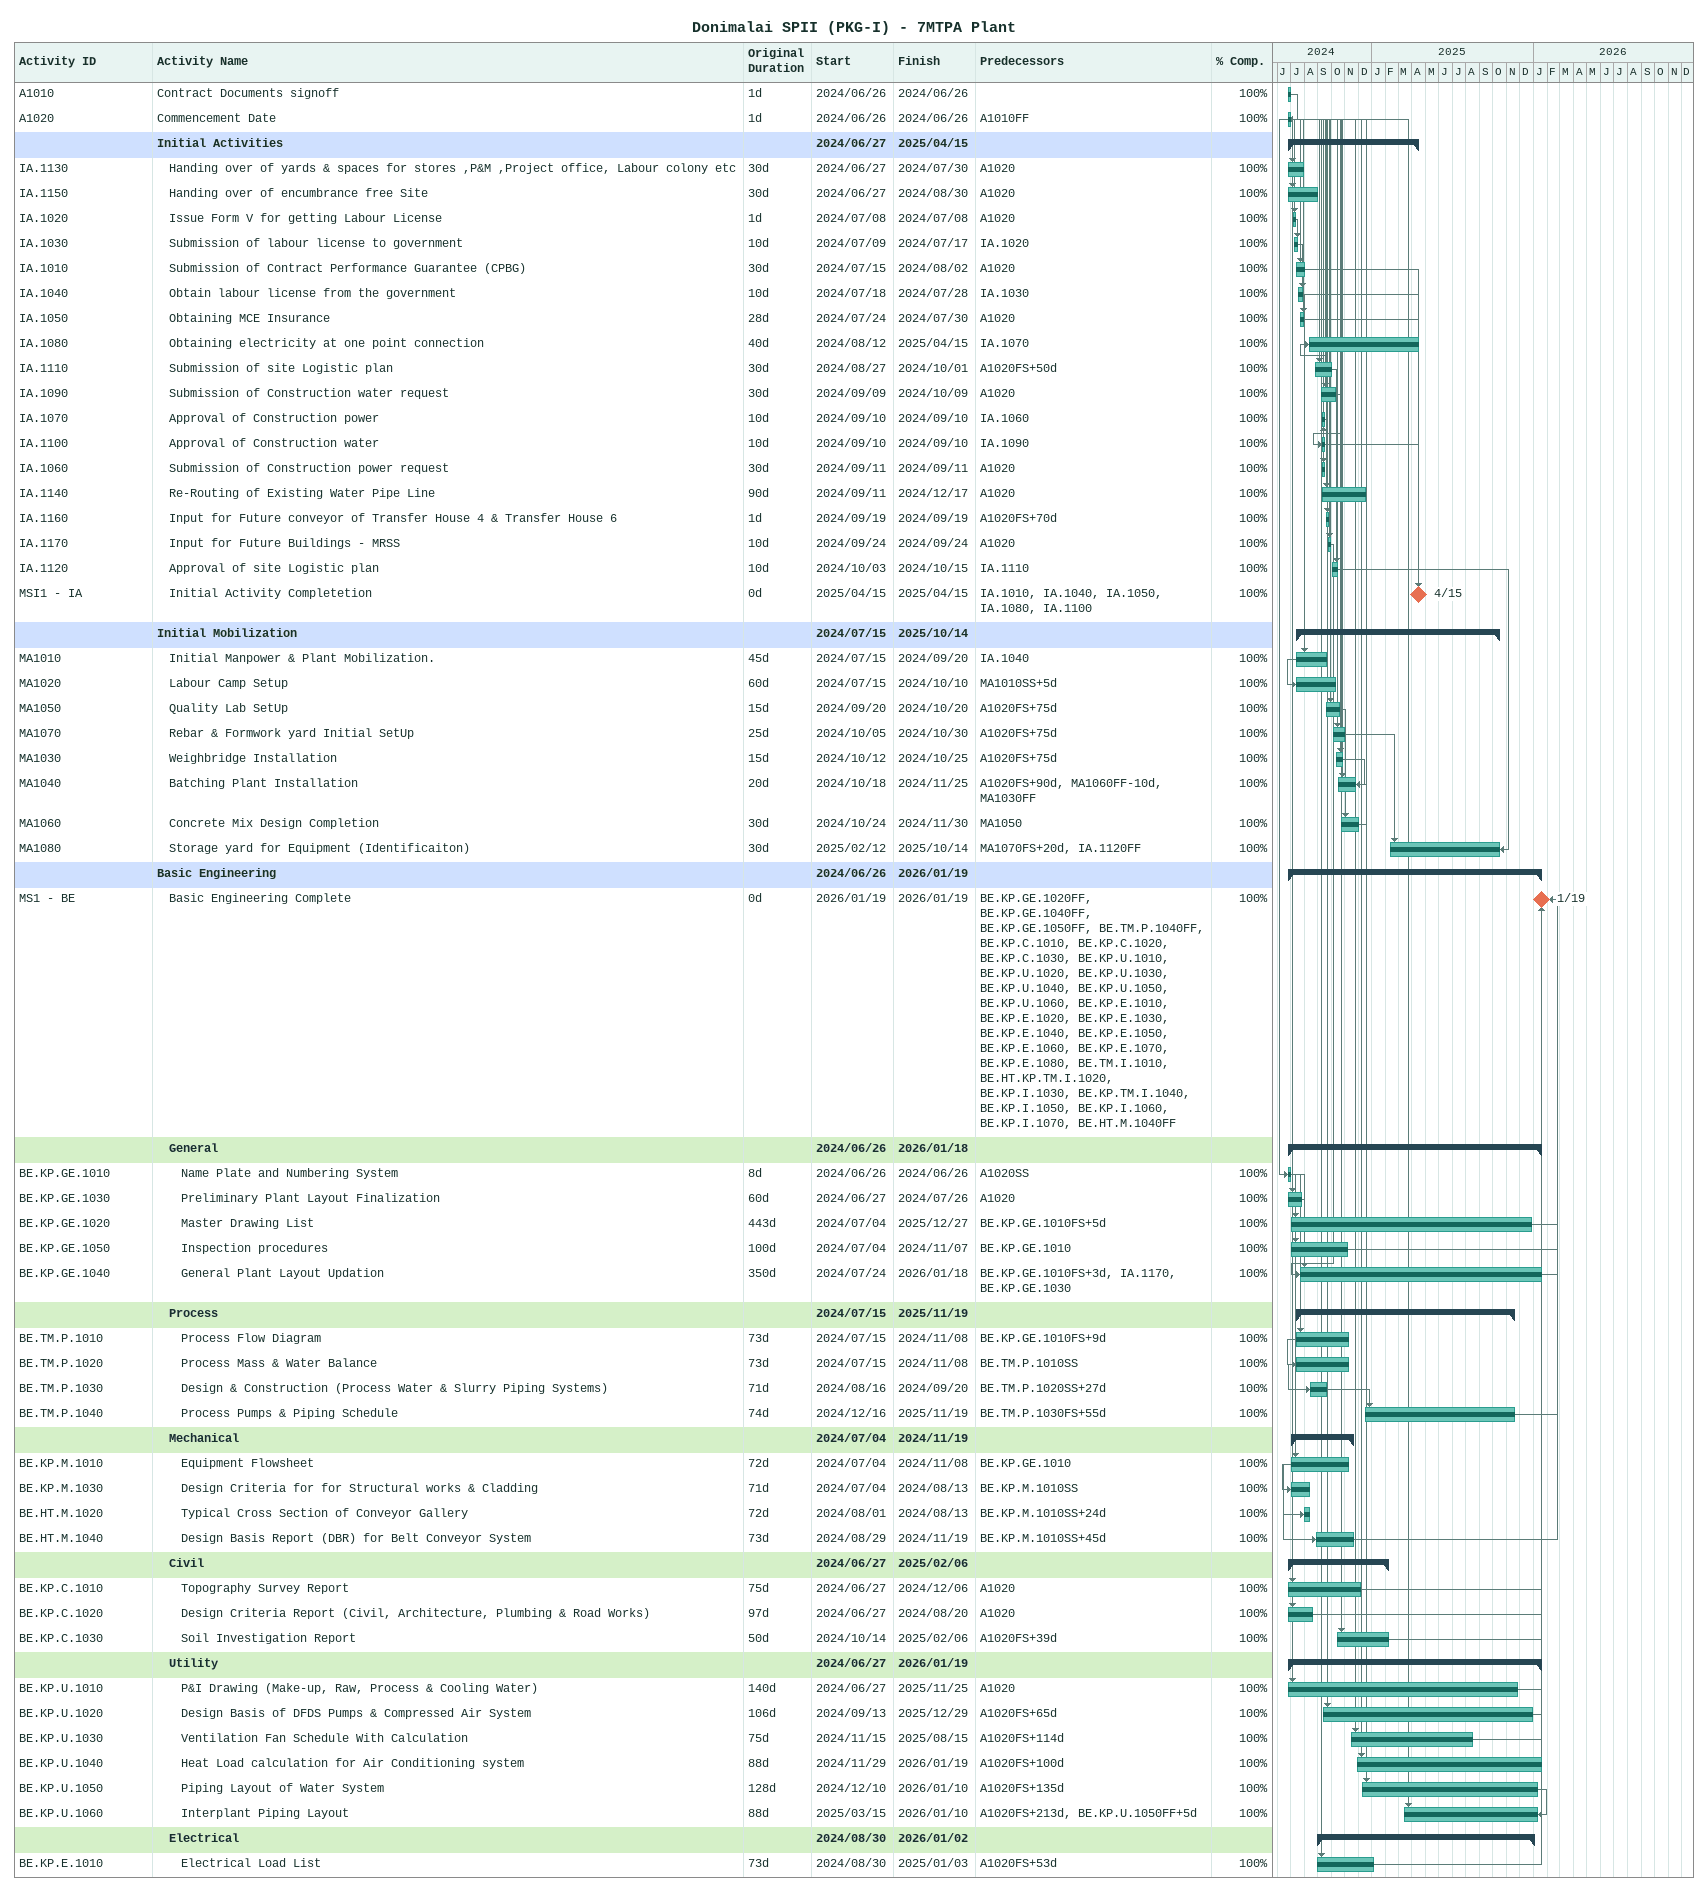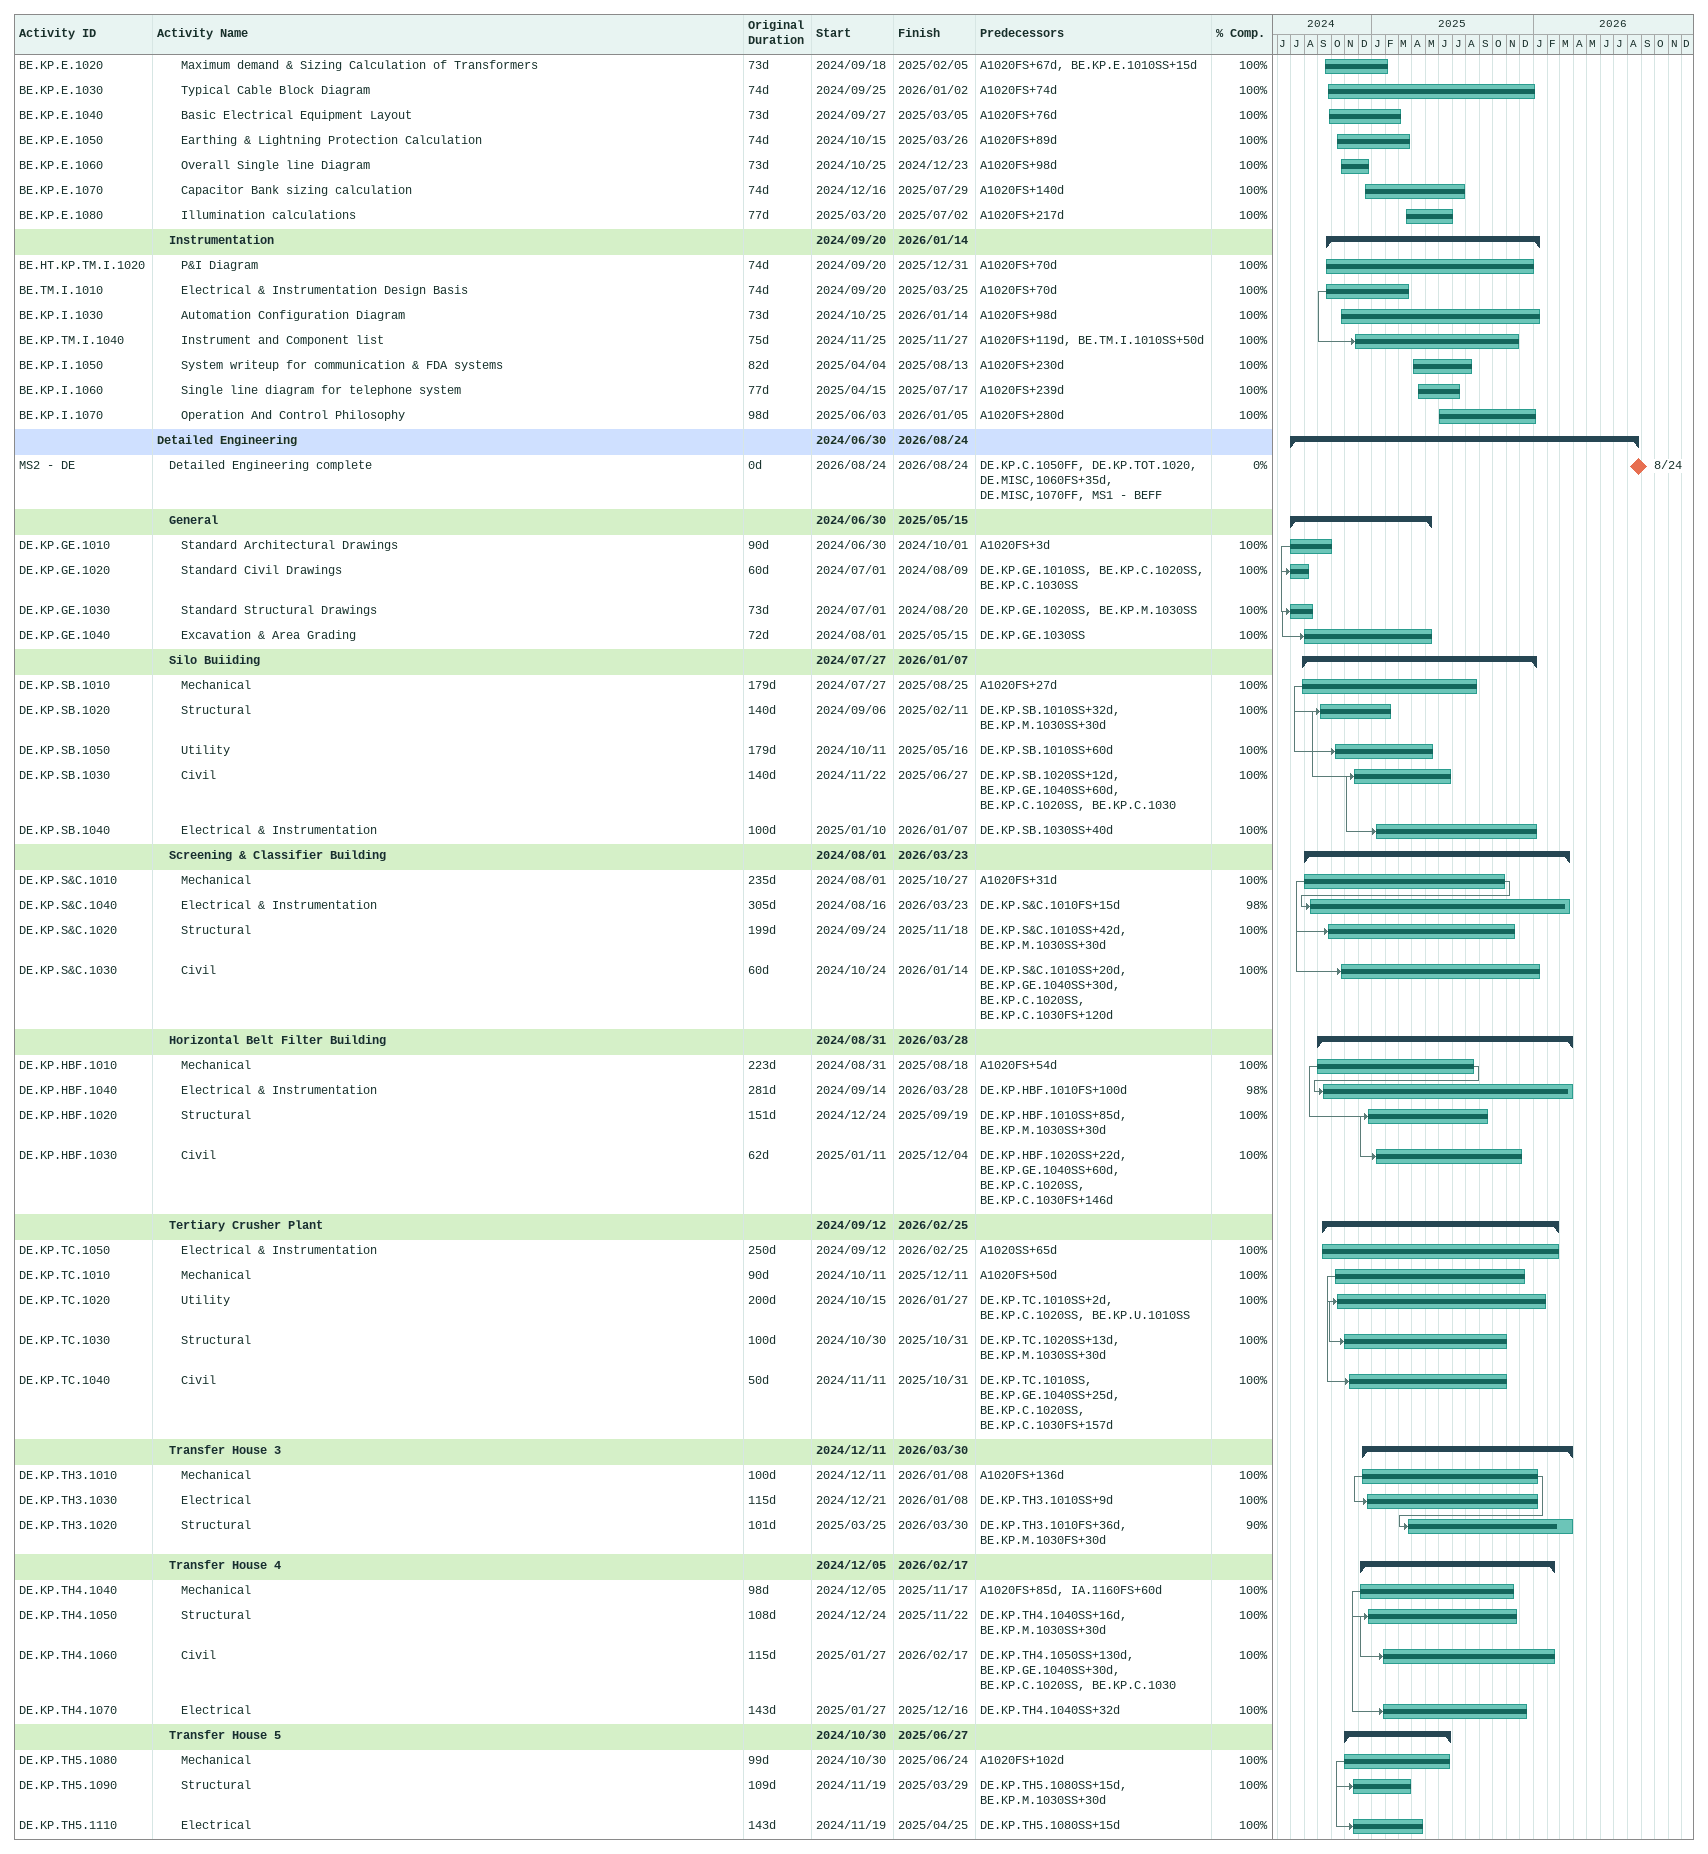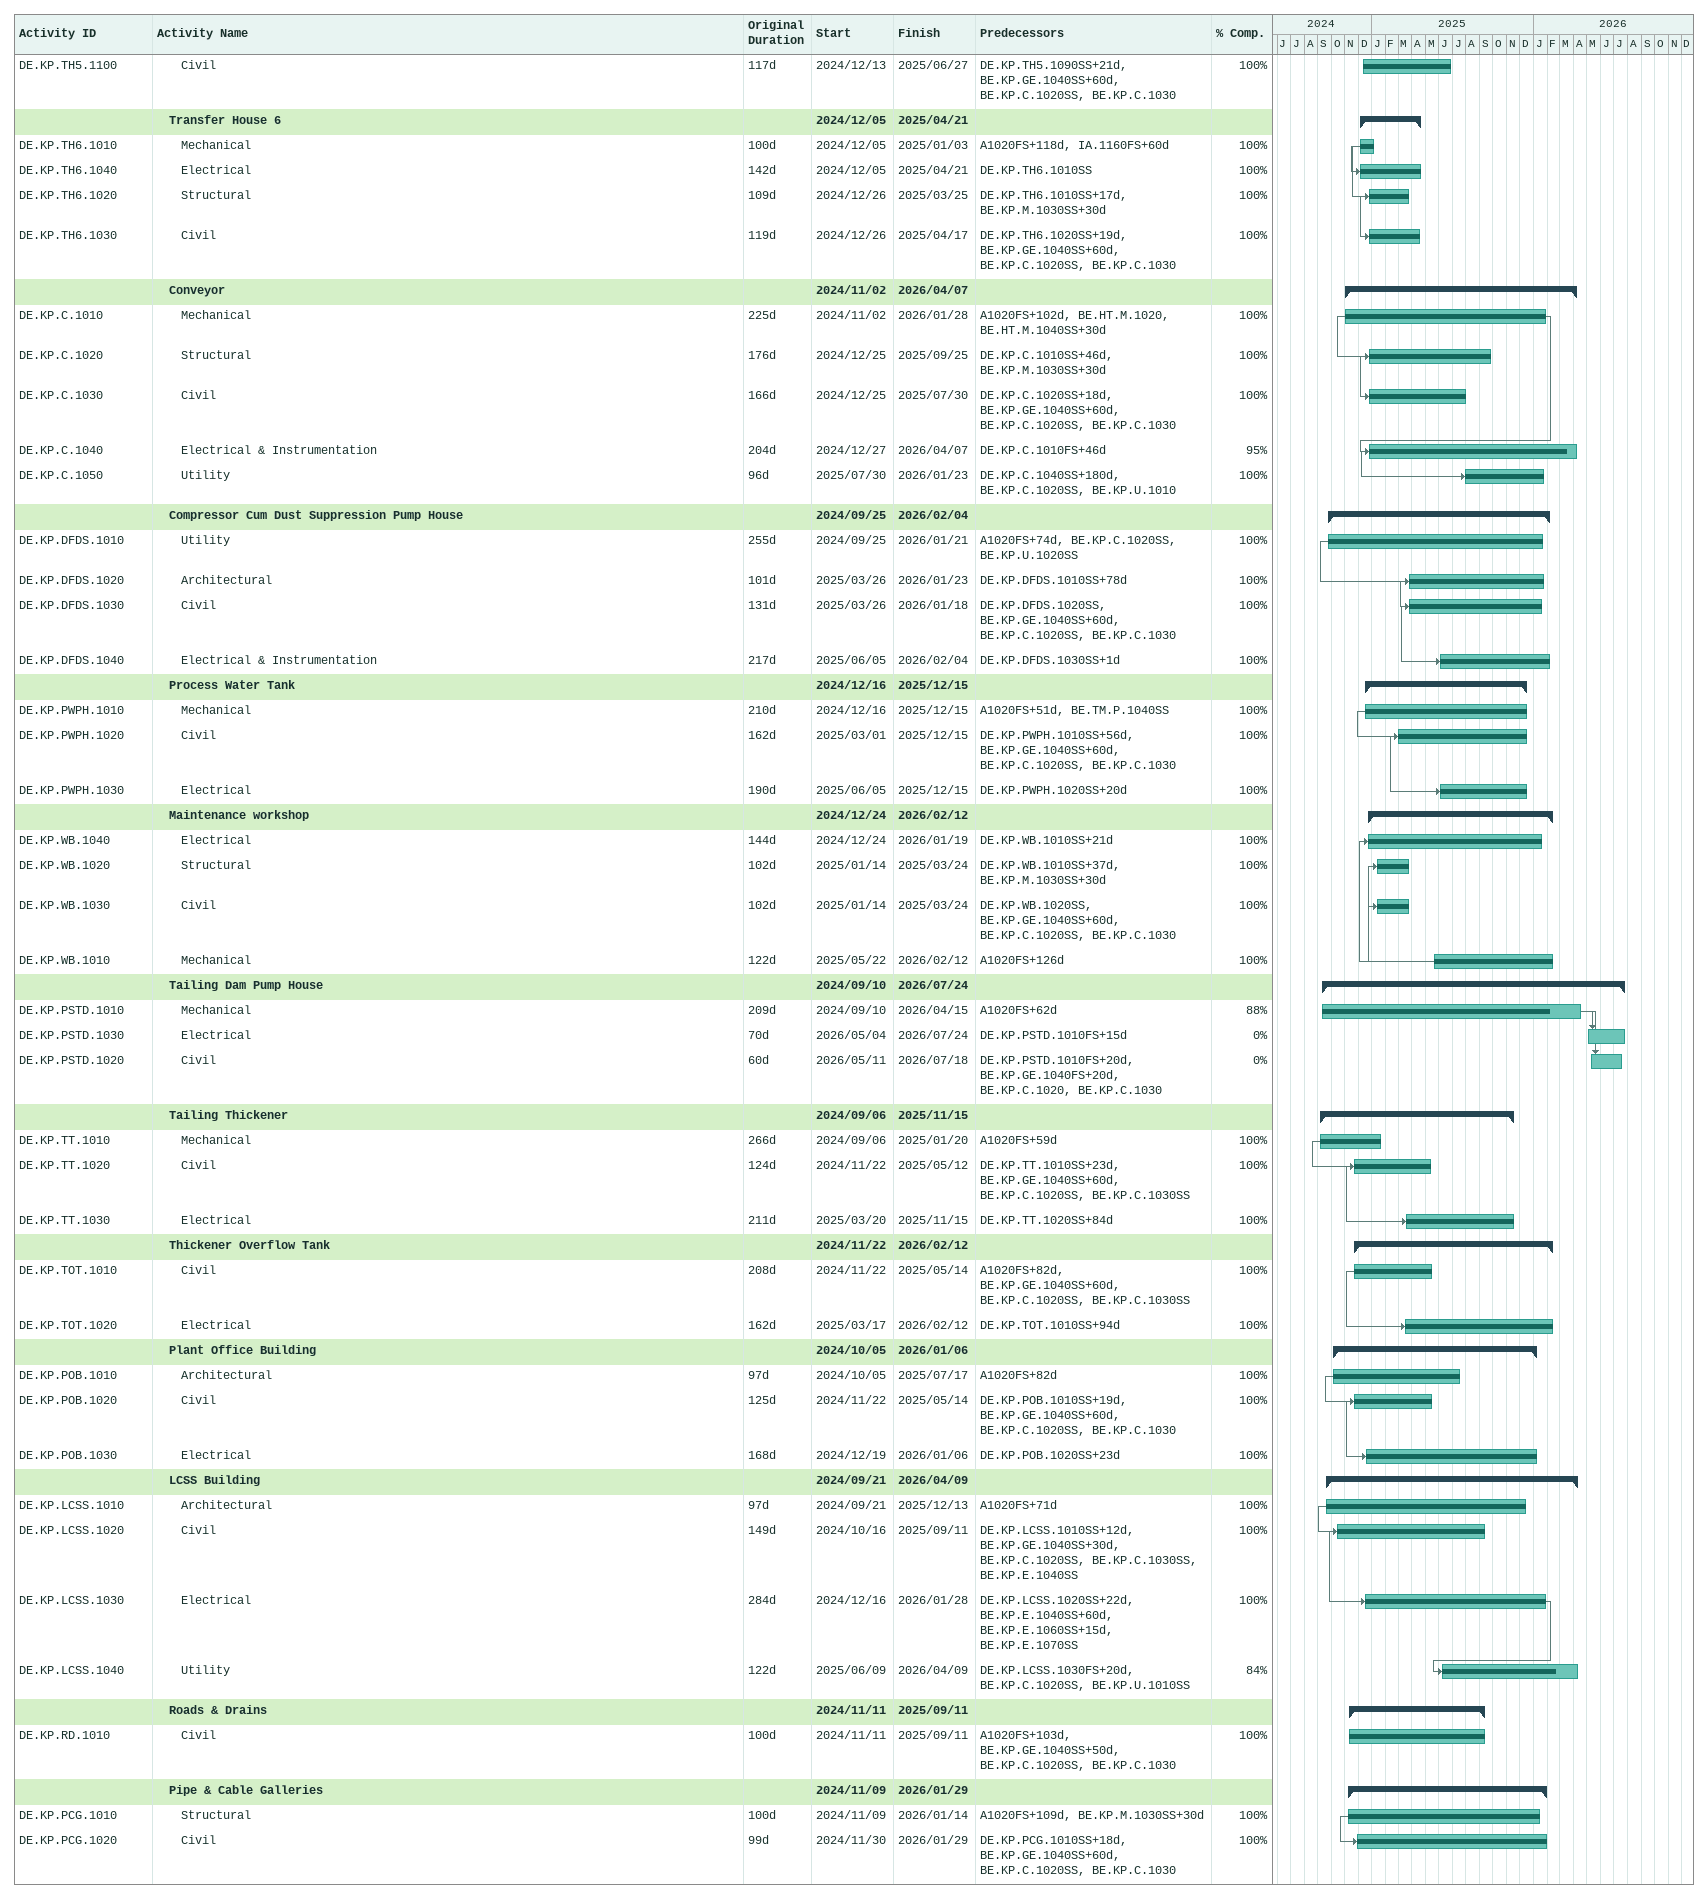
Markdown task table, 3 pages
Donimalai SPII (PKG-I) - 7MTPA Plant

| ID | Level | Task | Original duration | Start | Finish | Predecessors | % complete |
|---|---|---|---|---|---|---|---|
| A1010 | 1 | Contract Documents signoff | 1d | 2024-06-26 | 2024-06-26 |  | 100 |
| A1020 | 1 | Commencement Date | 1d | 2024-06-26 | 2024-06-26 | A1010FF | 100 |
|  | 1 | **Initial Activities** |  | 2024-06-27 | 2025-04-15 |  |  |
| IA.1130 | 2 | Handing over of yards & spaces for stores ,P&M ,Project office, Labour colony etc | 30d | 2024-06-27 | 2024-07-30 | A1020 | 100 |
| IA.1150 | 2 | Handing over of encumbrance free Site | 30d | 2024-06-27 | 2024-08-30 | A1020 | 100 |
| IA.1020 | 2 | Issue Form V for getting Labour License | 1d | 2024-07-08 | 2024-07-08 | A1020 | 100 |
| IA.1030 | 2 | Submission of labour license to government | 10d | 2024-07-09 | 2024-07-17 | IA.1020 | 100 |
| IA.1010 | 2 | Submission of Contract Performance Guarantee (CPBG) | 30d | 2024-07-15 | 2024-08-02 | A1020 | 100 |
| IA.1040 | 2 | Obtain labour license from the government | 10d | 2024-07-18 | 2024-07-28 | IA.1030 | 100 |
| IA.1050 | 2 | Obtaining MCE Insurance | 28d | 2024-07-24 | 2024-07-30 | A1020 | 100 |
| IA.1080 | 2 | Obtaining electricity at one point connection | 40d | 2024-08-12 | 2025-04-15 | IA.1070 | 100 |
| IA.1110 | 2 | Submission of site Logistic plan | 30d | 2024-08-27 | 2024-10-01 | A1020FS+50d | 100 |
| IA.1090 | 2 | Submission of Construction water request | 30d | 2024-09-09 | 2024-10-09 | A1020 | 100 |
| IA.1070 | 2 | Approval of Construction power | 10d | 2024-09-10 | 2024-09-10 | IA.1060 | 100 |
| IA.1100 | 2 | Approval of Construction water | 10d | 2024-09-10 | 2024-09-10 | IA.1090 | 100 |
| IA.1060 | 2 | Submission of Construction power request | 30d | 2024-09-11 | 2024-09-11 | A1020 | 100 |
| IA.1140 | 2 | Re-Routing of Existing Water Pipe Line | 90d | 2024-09-11 | 2024-12-17 | A1020 | 100 |
| IA.1160 | 2 | Input for Future conveyor of Transfer House 4 & Transfer House 6 | 1d | 2024-09-19 | 2024-09-19 | A1020FS+70d | 100 |
| IA.1170 | 2 | Input for Future Buildings - MRSS | 10d | 2024-09-24 | 2024-09-24 | A1020 | 100 |
| IA.1120 | 2 | Approval of site Logistic plan | 10d | 2024-10-03 | 2024-10-15 | IA.1110 | 100 |
| MSI1 - IA | 2 | Initial Activity Completetion | 0d | 2025-04-15 | 2025-04-15 | IA.1010, IA.1040, IA.1050, IA.1080, IA.1100 | 100 |
|  | 1 | **Initial Mobilization** |  | 2024-07-15 | 2025-10-14 |  |  |
| MA1010 | 2 | Initial Manpower & Plant Mobilization. | 45d | 2024-07-15 | 2024-09-20 | IA.1040 | 100 |
| MA1020 | 2 | Labour Camp Setup | 60d | 2024-07-15 | 2024-10-10 | MA1010SS+5d | 100 |
| MA1050 | 2 | Quality Lab SetUp | 15d | 2024-09-20 | 2024-10-20 | A1020FS+75d | 100 |
| MA1070 | 2 | Rebar & Formwork yard Initial SetUp | 25d | 2024-10-05 | 2024-10-30 | A1020FS+75d | 100 |
| MA1030 | 2 | Weighbridge Installation | 15d | 2024-10-12 | 2024-10-25 | A1020FS+75d | 100 |
| MA1040 | 2 | Batching Plant Installation | 20d | 2024-10-18 | 2024-11-25 | A1020FS+90d, MA1060FF-10d, MA1030FF | 100 |
| MA1060 | 2 | Concrete Mix Design Completion | 30d | 2024-10-24 | 2024-11-30 | MA1050 | 100 |
| MA1080 | 2 | Storage yard for Equipment (Identificaiton) | 30d | 2025-02-12 | 2025-10-14 | MA1070FS+20d, IA.1120FF | 100 |
|  | 1 | **Basic Engineering** |  | 2024-06-26 | 2026-01-19 |  |  |
| MS1 - BE | 2 | Basic Engineering Complete | 0d | 2026-01-19 | 2026-01-19 | BE.KP.GE.1020FF, BE.KP.GE.1040FF, BE.KP.GE.1050FF, BE.TM.P.1040FF, BE.KP.C.1010, BE.KP.C.1020, BE.KP.C.1030, BE.KP.U.1010, BE.KP.U.1020, BE.KP.U.1030, BE.KP.U.1040, BE.KP.U.1050, BE.KP.U.1060, BE.KP.E.1010, BE.KP.E.1020, BE.KP.E.1030, BE.KP.E.1040, BE.KP.E.1050, BE.KP.E.1060, BE.KP.E.1070, BE.KP.E.1080, BE.TM.I.1010, BE.HT.KP.TM.I.1020, BE.KP.I.1030, BE.KP.TM.I.1040, BE.KP.I.1050, BE.KP.I.1060, BE.KP.I.1070, BE.HT.M.1040FF | 100 |
|  | 2 | **General** |  | 2024-06-26 | 2026-01-18 |  |  |
| BE.KP.GE.1010 | 3 | Name Plate and Numbering System | 8d | 2024-06-26 | 2024-06-26 | A1020SS | 100 |
| BE.KP.GE.1030 | 3 | Preliminary Plant Layout Finalization | 60d | 2024-06-27 | 2024-07-26 | A1020 | 100 |
| BE.KP.GE.1020 | 3 | Master Drawing List | 443d | 2024-07-04 | 2025-12-27 | BE.KP.GE.1010FS+5d | 100 |
| BE.KP.GE.1050 | 3 | Inspection procedures | 100d | 2024-07-04 | 2024-11-07 | BE.KP.GE.1010 | 100 |
| BE.KP.GE.1040 | 3 | General Plant Layout Updation | 350d | 2024-07-24 | 2026-01-18 | BE.KP.GE.1010FS+3d, IA.1170, BE.KP.GE.1030 | 100 |
|  | 2 | **Process** |  | 2024-07-15 | 2025-11-19 |  |  |
| BE.TM.P.1010 | 3 | Process Flow Diagram | 73d | 2024-07-15 | 2024-11-08 | BE.KP.GE.1010FS+9d | 100 |
| BE.TM.P.1020 | 3 | Process Mass & Water Balance | 73d | 2024-07-15 | 2024-11-08 | BE.TM.P.1010SS | 100 |
| BE.TM.P.1030 | 3 | Design & Construction (Process Water & Slurry Piping Systems) | 71d | 2024-08-16 | 2024-09-20 | BE.TM.P.1020SS+27d | 100 |
| BE.TM.P.1040 | 3 | Process Pumps & Piping Schedule | 74d | 2024-12-16 | 2025-11-19 | BE.TM.P.1030FS+55d | 100 |
|  | 2 | **Mechanical** |  | 2024-07-04 | 2024-11-19 |  |  |
| BE.KP.M.1010 | 3 | Equipment Flowsheet | 72d | 2024-07-04 | 2024-11-08 | BE.KP.GE.1010 | 100 |
| BE.KP.M.1030 | 3 | Design Criteria for for Structural works & Cladding | 71d | 2024-07-04 | 2024-08-13 | BE.KP.M.1010SS | 100 |
| BE.HT.M.1020 | 3 | Typical Cross Section of Conveyor Gallery | 72d | 2024-08-01 | 2024-08-13 | BE.KP.M.1010SS+24d | 100 |
| BE.HT.M.1040 | 3 | Design Basis Report (DBR) for Belt Conveyor System | 73d | 2024-08-29 | 2024-11-19 | BE.KP.M.1010SS+45d | 100 |
|  | 2 | **Civil** |  | 2024-06-27 | 2025-02-06 |  |  |
| BE.KP.C.1010 | 3 | Topography Survey Report | 75d | 2024-06-27 | 2024-12-06 | A1020 | 100 |
| BE.KP.C.1020 | 3 | Design Criteria Report (Civil, Architecture, Plumbing & Road Works) | 97d | 2024-06-27 | 2024-08-20 | A1020 | 100 |
| BE.KP.C.1030 | 3 | Soil Investigation Report | 50d | 2024-10-14 | 2025-02-06 | A1020FS+39d | 100 |
|  | 2 | **Utility** |  | 2024-06-27 | 2026-01-19 |  |  |
| BE.KP.U.1010 | 3 | P&I Drawing (Make-up, Raw, Process & Cooling Water) | 140d | 2024-06-27 | 2025-11-25 | A1020 | 100 |
| BE.KP.U.1020 | 3 | Design Basis of DFDS Pumps & Compressed Air System | 106d | 2024-09-13 | 2025-12-29 | A1020FS+65d | 100 |
| BE.KP.U.1030 | 3 | Ventilation Fan Schedule With Calculation | 75d | 2024-11-15 | 2025-08-15 | A1020FS+114d | 100 |
| BE.KP.U.1040 | 3 | Heat Load calculation for Air Conditioning system | 88d | 2024-11-29 | 2026-01-19 | A1020FS+100d | 100 |
| BE.KP.U.1050 | 3 | Piping Layout of Water System | 128d | 2024-12-10 | 2026-01-10 | A1020FS+135d | 100 |
| BE.KP.U.1060 | 3 | Interplant Piping Layout | 88d | 2025-03-15 | 2026-01-10 | A1020FS+213d, BE.KP.U.1050FF+5d | 100 |
|  | 2 | **Electrical** |  | 2024-08-30 | 2026-01-02 |  |  |
| BE.KP.E.1010 | 3 | Electrical Load List | 73d | 2024-08-30 | 2025-01-03 | A1020FS+53d | 100 |
| BE.KP.E.1020 | 3 | Maximum demand & Sizing Calculation of Transformers | 73d | 2024-09-18 | 2025-02-05 | A1020FS+67d, BE.KP.E.1010SS+15d | 100 |
| BE.KP.E.1030 | 3 | Typical Cable Block Diagram | 74d | 2024-09-25 | 2026-01-02 | A1020FS+74d | 100 |
| BE.KP.E.1040 | 3 | Basic Electrical Equipment Layout | 73d | 2024-09-27 | 2025-03-05 | A1020FS+76d | 100 |
| BE.KP.E.1050 | 3 | Earthing & Lightning Protection Calculation | 74d | 2024-10-15 | 2025-03-26 | A1020FS+89d | 100 |
| BE.KP.E.1060 | 3 | Overall Single line Diagram | 73d | 2024-10-25 | 2024-12-23 | A1020FS+98d | 100 |
| BE.KP.E.1070 | 3 | Capacitor Bank sizing calculation | 74d | 2024-12-16 | 2025-07-29 | A1020FS+140d | 100 |
| BE.KP.E.1080 | 3 | Illumination calculations | 77d | 2025-03-20 | 2025-07-02 | A1020FS+217d | 100 |
|  | 2 | **Instrumentation** |  | 2024-09-20 | 2026-01-14 |  |  |
| BE.HT.KP.TM.I.1020 | 3 | P&I Diagram | 74d | 2024-09-20 | 2025-12-31 | A1020FS+70d | 100 |
| BE.TM.I.1010 | 3 | Electrical & Instrumentation Design Basis | 74d | 2024-09-20 | 2025-03-25 | A1020FS+70d | 100 |
| BE.KP.I.1030 | 3 | Automation Configuration Diagram | 73d | 2024-10-25 | 2026-01-14 | A1020FS+98d | 100 |
| BE.KP.TM.I.1040 | 3 | Instrument and Component list | 75d | 2024-11-25 | 2025-11-27 | A1020FS+119d, BE.TM.I.1010SS+50d | 100 |
| BE.KP.I.1050 | 3 | System writeup for communication & FDA systems | 82d | 2025-04-04 | 2025-08-13 | A1020FS+230d | 100 |
| BE.KP.I.1060 | 3 | Single line diagram for telephone system | 77d | 2025-04-15 | 2025-07-17 | A1020FS+239d | 100 |
| BE.KP.I.1070 | 3 | Operation And Control Philosophy | 98d | 2025-06-03 | 2026-01-05 | A1020FS+280d | 100 |
|  | 1 | **Detailed Engineering** |  | 2024-06-30 | 2026-08-24 |  |  |
| MS2 - DE | 2 | Detailed Engineering complete | 0d | 2026-08-24 | 2026-08-24 | DE.KP.C.1050FF, DE.KP.TOT.1020, DE.MISC,1060FS+35d, DE.MISC,1070FF, MS1 - BEFF | 0 |
|  | 2 | **General** |  | 2024-06-30 | 2025-05-15 |  |  |
| DE.KP.GE.1010 | 3 | Standard Architectural Drawings | 90d | 2024-06-30 | 2024-10-01 | A1020FS+3d | 100 |
| DE.KP.GE.1020 | 3 | Standard Civil Drawings | 60d | 2024-07-01 | 2024-08-09 | DE.KP.GE.1010SS, BE.KP.C.1020SS, BE.KP.C.1030SS | 100 |
| DE.KP.GE.1030 | 3 | Standard Structural Drawings | 73d | 2024-07-01 | 2024-08-20 | DE.KP.GE.1020SS, BE.KP.M.1030SS | 100 |
| DE.KP.GE.1040 | 3 | Excavation & Area Grading | 72d | 2024-08-01 | 2025-05-15 | DE.KP.GE.1030SS | 100 |
|  | 2 | **Silo Buiiding** |  | 2024-07-27 | 2026-01-07 |  |  |
| DE.KP.SB.1010 | 3 | Mechanical | 179d | 2024-07-27 | 2025-08-25 | A1020FS+27d | 100 |
| DE.KP.SB.1020 | 3 | Structural | 140d | 2024-09-06 | 2025-02-11 | DE.KP.SB.1010SS+32d, BE.KP.M.1030SS+30d | 100 |
| DE.KP.SB.1050 | 3 | Utility | 179d | 2024-10-11 | 2025-05-16 | DE.KP.SB.1010SS+60d | 100 |
| DE.KP.SB.1030 | 3 | Civil | 140d | 2024-11-22 | 2025-06-27 | DE.KP.SB.1020SS+12d, BE.KP.GE.1040SS+60d, BE.KP.C.1020SS, BE.KP.C.1030 | 100 |
| DE.KP.SB.1040 | 3 | Electrical & Instrumentation | 100d | 2025-01-10 | 2026-01-07 | DE.KP.SB.1030SS+40d | 100 |
|  | 2 | **Screening & Classifier Building** |  | 2024-08-01 | 2026-03-23 |  |  |
| DE.KP.S&C.1010 | 3 | Mechanical | 235d | 2024-08-01 | 2025-10-27 | A1020FS+31d | 100 |
| DE.KP.S&C.1040 | 3 | Electrical & Instrumentation | 305d | 2024-08-16 | 2026-03-23 | DE.KP.S&C.1010FS+15d | 98 |
| DE.KP.S&C.1020 | 3 | Structural | 199d | 2024-09-24 | 2025-11-18 | DE.KP.S&C.1010SS+42d, BE.KP.M.1030SS+30d | 100 |
| DE.KP.S&C.1030 | 3 | Civil | 60d | 2024-10-24 | 2026-01-14 | DE.KP.S&C.1010SS+20d, BE.KP.GE.1040SS+30d, BE.KP.C.1020SS, BE.KP.C.1030FS+120d | 100 |
|  | 2 | **Horizontal Belt Filter Building** |  | 2024-08-31 | 2026-03-28 |  |  |
| DE.KP.HBF.1010 | 3 | Mechanical | 223d | 2024-08-31 | 2025-08-18 | A1020FS+54d | 100 |
| DE.KP.HBF.1040 | 3 | Electrical & Instrumentation | 281d | 2024-09-14 | 2026-03-28 | DE.KP.HBF.1010FS+100d | 98 |
| DE.KP.HBF.1020 | 3 | Structural | 151d | 2024-12-24 | 2025-09-19 | DE.KP.HBF.1010SS+85d, BE.KP.M.1030SS+30d | 100 |
| DE.KP.HBF.1030 | 3 | Civil | 62d | 2025-01-11 | 2025-12-04 | DE.KP.HBF.1020SS+22d, BE.KP.GE.1040SS+60d, BE.KP.C.1020SS, BE.KP.C.1030FS+146d | 100 |
|  | 2 | **Tertiary Crusher Plant** |  | 2024-09-12 | 2026-02-25 |  |  |
| DE.KP.TC.1050 | 3 | Electrical & Instrumentation | 250d | 2024-09-12 | 2026-02-25 | A1020SS+65d | 100 |
| DE.KP.TC.1010 | 3 | Mechanical | 90d | 2024-10-11 | 2025-12-11 | A1020FS+50d | 100 |
| DE.KP.TC.1020 | 3 | Utility | 200d | 2024-10-15 | 2026-01-27 | DE.KP.TC.1010SS+2d, BE.KP.C.1020SS, BE.KP.U.1010SS | 100 |
| DE.KP.TC.1030 | 3 | Structural | 100d | 2024-10-30 | 2025-10-31 | DE.KP.TC.1020SS+13d, BE.KP.M.1030SS+30d | 100 |
| DE.KP.TC.1040 | 3 | Civil | 50d | 2024-11-11 | 2025-10-31 | DE.KP.TC.1010SS, BE.KP.GE.1040SS+25d, BE.KP.C.1020SS, BE.KP.C.1030FS+157d | 100 |
|  | 2 | **Transfer House 3** |  | 2024-12-11 | 2026-03-30 |  |  |
| DE.KP.TH3.1010 | 3 | Mechanical | 100d | 2024-12-11 | 2026-01-08 | A1020FS+136d | 100 |
| DE.KP.TH3.1030 | 3 | Electrical | 115d | 2024-12-21 | 2026-01-08 | DE.KP.TH3.1010SS+9d | 100 |
| DE.KP.TH3.1020 | 3 | Structural | 101d | 2025-03-25 | 2026-03-30 | DE.KP.TH3.1010FS+36d, BE.KP.M.1030FS+30d | 90 |
|  | 2 | **Transfer House 4** |  | 2024-12-05 | 2026-02-17 |  |  |
| DE.KP.TH4.1040 | 3 | Mechanical | 98d | 2024-12-05 | 2025-11-17 | A1020FS+85d, IA.1160FS+60d | 100 |
| DE.KP.TH4.1050 | 3 | Structural | 108d | 2024-12-24 | 2025-11-22 | DE.KP.TH4.1040SS+16d, BE.KP.M.1030SS+30d | 100 |
| DE.KP.TH4.1060 | 3 | Civil | 115d | 2025-01-27 | 2026-02-17 | DE.KP.TH4.1050SS+130d, BE.KP.GE.1040SS+30d, BE.KP.C.1020SS, BE.KP.C.1030 | 100 |
| DE.KP.TH4.1070 | 3 | Electrical | 143d | 2025-01-27 | 2025-12-16 | DE.KP.TH4.1040SS+32d | 100 |
|  | 2 | **Transfer House 5** |  | 2024-10-30 | 2025-06-27 |  |  |
| DE.KP.TH5.1080 | 3 | Mechanical | 99d | 2024-10-30 | 2025-06-24 | A1020FS+102d | 100 |
| DE.KP.TH5.1090 | 3 | Structural | 109d | 2024-11-19 | 2025-03-29 | DE.KP.TH5.1080SS+15d, BE.KP.M.1030SS+30d | 100 |
| DE.KP.TH5.1110 | 3 | Electrical | 143d | 2024-11-19 | 2025-04-25 | DE.KP.TH5.1080SS+15d | 100 |
| DE.KP.TH5.1100 | 3 | Civil | 117d | 2024-12-13 | 2025-06-27 | DE.KP.TH5.1090SS+21d, BE.KP.GE.1040SS+60d, BE.KP.C.1020SS, BE.KP.C.1030 | 100 |
|  | 2 | **Transfer House 6** |  | 2024-12-05 | 2025-04-21 |  |  |
| DE.KP.TH6.1010 | 3 | Mechanical | 100d | 2024-12-05 | 2025-01-03 | A1020FS+118d, IA.1160FS+60d | 100 |
| DE.KP.TH6.1040 | 3 | Electrical | 142d | 2024-12-05 | 2025-04-21 | DE.KP.TH6.1010SS | 100 |
| DE.KP.TH6.1020 | 3 | Structural | 109d | 2024-12-26 | 2025-03-25 | DE.KP.TH6.1010SS+17d, BE.KP.M.1030SS+30d | 100 |
| DE.KP.TH6.1030 | 3 | Civil | 119d | 2024-12-26 | 2025-04-17 | DE.KP.TH6.1020SS+19d, BE.KP.GE.1040SS+60d, BE.KP.C.1020SS, BE.KP.C.1030 | 100 |
|  | 2 | **Conveyor** |  | 2024-11-02 | 2026-04-07 |  |  |
| DE.KP.C.1010 | 3 | Mechanical | 225d | 2024-11-02 | 2026-01-28 | A1020FS+102d, BE.HT.M.1020, BE.HT.M.1040SS+30d | 100 |
| DE.KP.C.1020 | 3 | Structural | 176d | 2024-12-25 | 2025-09-25 | DE.KP.C.1010SS+46d, BE.KP.M.1030SS+30d | 100 |
| DE.KP.C.1030 | 3 | Civil | 166d | 2024-12-25 | 2025-07-30 | DE.KP.C.1020SS+18d, BE.KP.GE.1040SS+60d, BE.KP.C.1020SS, BE.KP.C.1030 | 100 |
| DE.KP.C.1040 | 3 | Electrical & Instrumentation | 204d | 2024-12-27 | 2026-04-07 | DE.KP.C.1010FS+46d | 95 |
| DE.KP.C.1050 | 3 | Utility | 96d | 2025-07-30 | 2026-01-23 | DE.KP.C.1040SS+180d, BE.KP.C.1020SS, BE.KP.U.1010 | 100 |
|  | 2 | **Compressor Cum Dust Suppression Pump House** |  | 2024-09-25 | 2026-02-04 |  |  |
| DE.KP.DFDS.1010 | 3 | Utility | 255d | 2024-09-25 | 2026-01-21 | A1020FS+74d, BE.KP.C.1020SS, BE.KP.U.1020SS | 100 |
| DE.KP.DFDS.1020 | 3 | Architectural | 101d | 2025-03-26 | 2026-01-23 | DE.KP.DFDS.1010SS+78d | 100 |
| DE.KP.DFDS.1030 | 3 | Civil | 131d | 2025-03-26 | 2026-01-18 | DE.KP.DFDS.1020SS, BE.KP.GE.1040SS+60d, BE.KP.C.1020SS, BE.KP.C.1030 | 100 |
| DE.KP.DFDS.1040 | 3 | Electrical & Instrumentation | 217d | 2025-06-05 | 2026-02-04 | DE.KP.DFDS.1030SS+1d | 100 |
|  | 2 | **Process Water Tank** |  | 2024-12-16 | 2025-12-15 |  |  |
| DE.KP.PWPH.1010 | 3 | Mechanical | 210d | 2024-12-16 | 2025-12-15 | A1020FS+51d, BE.TM.P.1040SS | 100 |
| DE.KP.PWPH.1020 | 3 | Civil | 162d | 2025-03-01 | 2025-12-15 | DE.KP.PWPH.1010SS+56d, BE.KP.GE.1040SS+60d, BE.KP.C.1020SS, BE.KP.C.1030 | 100 |
| DE.KP.PWPH.1030 | 3 | Electrical | 190d | 2025-06-05 | 2025-12-15 | DE.KP.PWPH.1020SS+20d | 100 |
|  | 2 | **Maintenance workshop** |  | 2024-12-24 | 2026-02-12 |  |  |
| DE.KP.WB.1040 | 3 | Electrical | 144d | 2024-12-24 | 2026-01-19 | DE.KP.WB.1010SS+21d | 100 |
| DE.KP.WB.1020 | 3 | Structural | 102d | 2025-01-14 | 2025-03-24 | DE.KP.WB.1010SS+37d, BE.KP.M.1030SS+30d | 100 |
| DE.KP.WB.1030 | 3 | Civil | 102d | 2025-01-14 | 2025-03-24 | DE.KP.WB.1020SS, BE.KP.GE.1040SS+60d, BE.KP.C.1020SS, BE.KP.C.1030 | 100 |
| DE.KP.WB.1010 | 3 | Mechanical | 122d | 2025-05-22 | 2026-02-12 | A1020FS+126d | 100 |
|  | 2 | **Tailing Dam Pump House** |  | 2024-09-10 | 2026-07-24 |  |  |
| DE.KP.PSTD.1010 | 3 | Mechanical | 209d | 2024-09-10 | 2026-04-15 | A1020FS+62d | 88 |
| DE.KP.PSTD.1030 | 3 | Electrical | 70d | 2026-05-04 | 2026-07-24 | DE.KP.PSTD.1010FS+15d | 0 |
| DE.KP.PSTD.1020 | 3 | Civil | 60d | 2026-05-11 | 2026-07-18 | DE.KP.PSTD.1010FS+20d, BE.KP.GE.1040FS+20d, BE.KP.C.1020, BE.KP.C.1030 | 0 |
|  | 2 | **Tailing Thickener** |  | 2024-09-06 | 2025-11-15 |  |  |
| DE.KP.TT.1010 | 3 | Mechanical | 266d | 2024-09-06 | 2025-01-20 | A1020FS+59d | 100 |
| DE.KP.TT.1020 | 3 | Civil | 124d | 2024-11-22 | 2025-05-12 | DE.KP.TT.1010SS+23d, BE.KP.GE.1040SS+60d, BE.KP.C.1020SS, BE.KP.C.1030SS | 100 |
| DE.KP.TT.1030 | 3 | Electrical | 211d | 2025-03-20 | 2025-11-15 | DE.KP.TT.1020SS+84d | 100 |
|  | 2 | **Thickener Overflow Tank** |  | 2024-11-22 | 2026-02-12 |  |  |
| DE.KP.TOT.1010 | 3 | Civil | 208d | 2024-11-22 | 2025-05-14 | A1020FS+82d, BE.KP.GE.1040SS+60d, BE.KP.C.1020SS, BE.KP.C.1030SS | 100 |
| DE.KP.TOT.1020 | 3 | Electrical | 162d | 2025-03-17 | 2026-02-12 | DE.KP.TOT.1010SS+94d | 100 |
|  | 2 | **Plant Office Building** |  | 2024-10-05 | 2026-01-06 |  |  |
| DE.KP.POB.1010 | 3 | Architectural | 97d | 2024-10-05 | 2025-07-17 | A1020FS+82d | 100 |
| DE.KP.POB.1020 | 3 | Civil | 125d | 2024-11-22 | 2025-05-14 | DE.KP.POB.1010SS+19d, BE.KP.GE.1040SS+60d, BE.KP.C.1020SS, BE.KP.C.1030 | 100 |
| DE.KP.POB.1030 | 3 | Electrical | 168d | 2024-12-19 | 2026-01-06 | DE.KP.POB.1020SS+23d | 100 |
|  | 2 | **LCSS Building** |  | 2024-09-21 | 2026-04-09 |  |  |
| DE.KP.LCSS.1010 | 3 | Architectural | 97d | 2024-09-21 | 2025-12-13 | A1020FS+71d | 100 |
| DE.KP.LCSS.1020 | 3 | Civil | 149d | 2024-10-16 | 2025-09-11 | DE.KP.LCSS.1010SS+12d, BE.KP.GE.1040SS+30d, BE.KP.C.1020SS, BE.KP.C.1030SS, BE.KP.E.1040SS | 100 |
| DE.KP.LCSS.1030 | 3 | Electrical | 284d | 2024-12-16 | 2026-01-28 | DE.KP.LCSS.1020SS+22d, BE.KP.E.1040SS+60d, BE.KP.E.1060SS+15d, BE.KP.E.1070SS | 100 |
| DE.KP.LCSS.1040 | 3 | Utility | 122d | 2025-06-09 | 2026-04-09 | DE.KP.LCSS.1030FS+20d, BE.KP.C.1020SS, BE.KP.U.1010SS | 84 |
|  | 2 | **Roads & Drains** |  | 2024-11-11 | 2025-09-11 |  |  |
| DE.KP.RD.1010 | 3 | Civil | 100d | 2024-11-11 | 2025-09-11 | A1020FS+103d, BE.KP.GE.1040SS+50d, BE.KP.C.1020SS, BE.KP.C.1030 | 100 |
|  | 2 | **Pipe & Cable Galleries** |  | 2024-11-09 | 2026-01-29 |  |  |
| DE.KP.PCG.1010 | 3 | Structural | 100d | 2024-11-09 | 2026-01-14 | A1020FS+109d, BE.KP.M.1030SS+30d | 100 |
| DE.KP.PCG.1020 | 3 | Civil | 99d | 2024-11-30 | 2026-01-29 | DE.KP.PCG.1010SS+18d, BE.KP.GE.1040SS+60d, BE.KP.C.1020SS, BE.KP.C.1030 | 100 |
